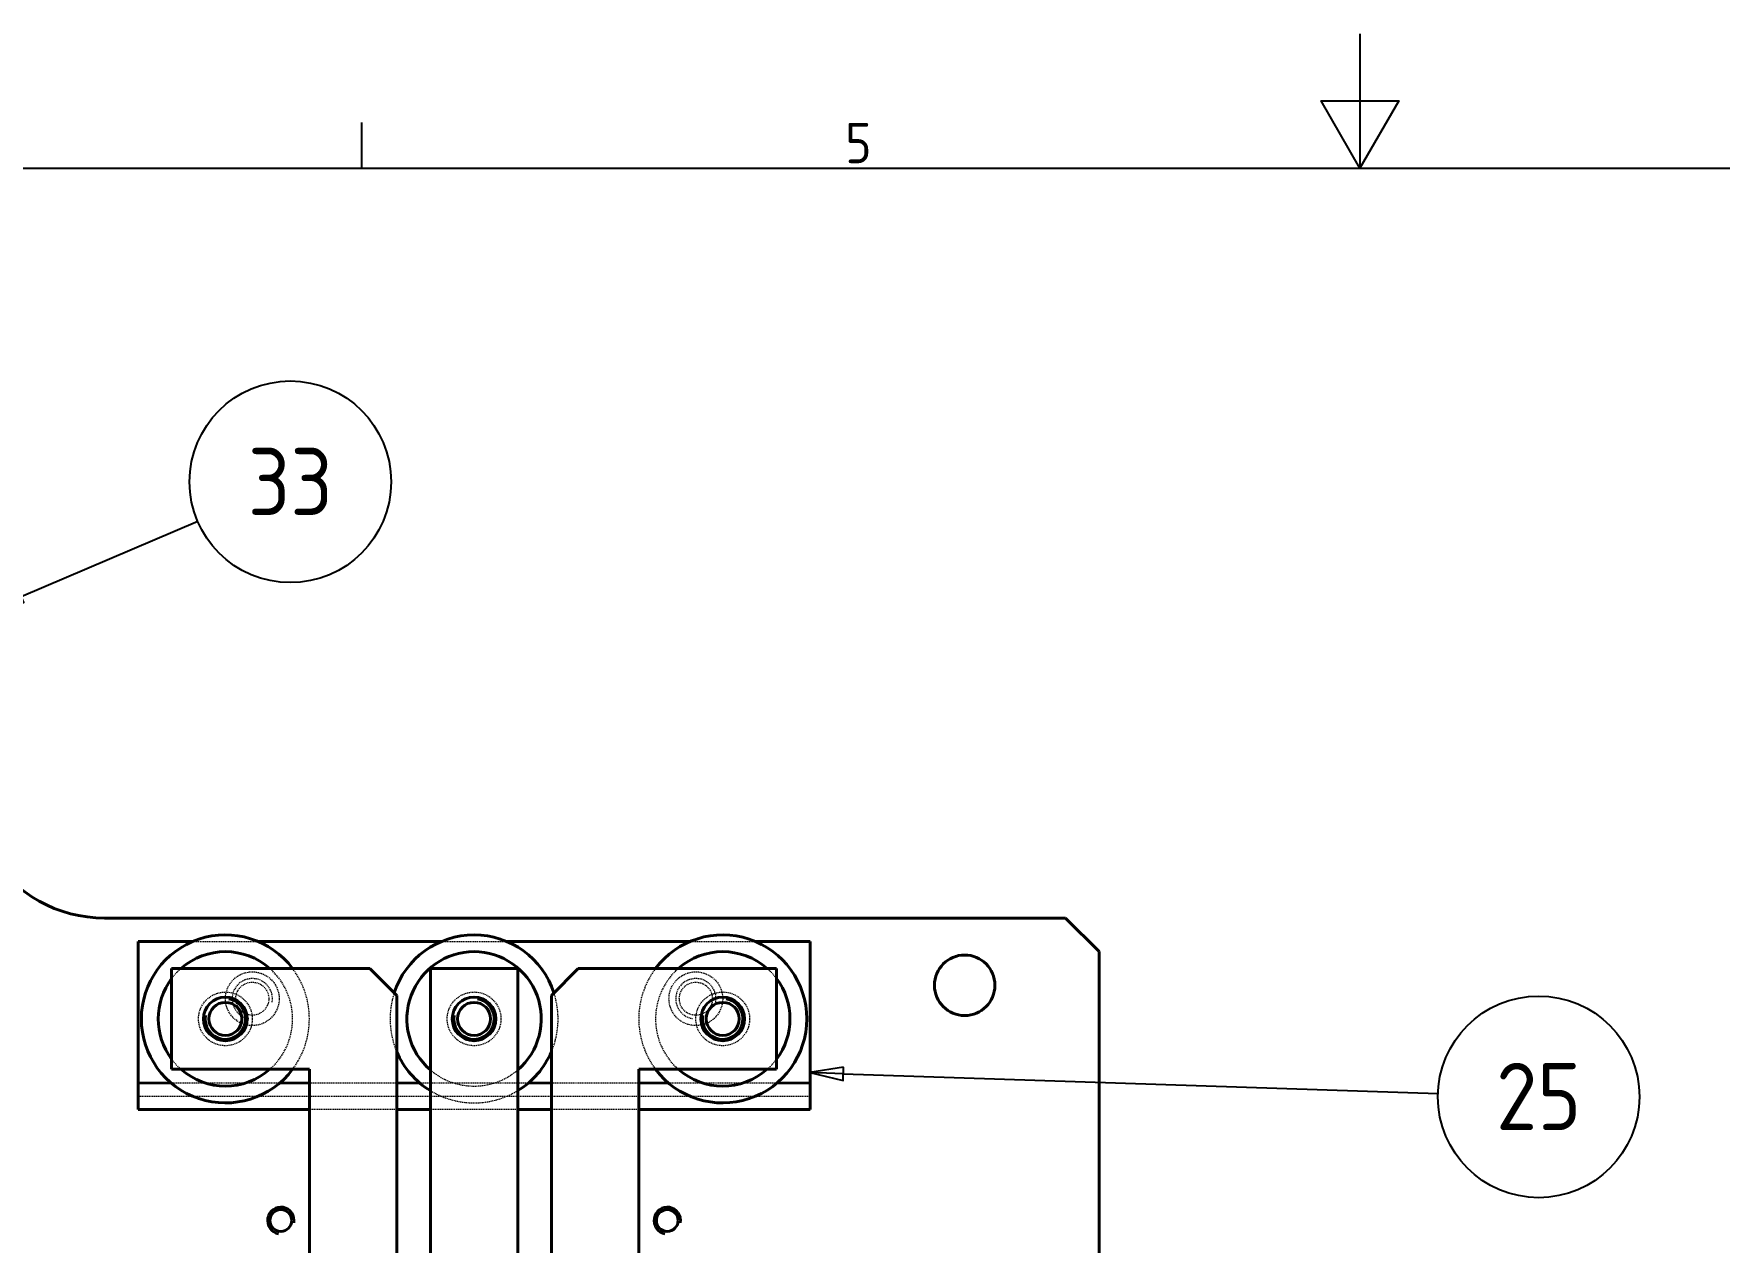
# Model space of a CAD drawing. Header units: inches. Extents: x 6934 to 18973, y 4254 to 7629.
# Drawn here: x 17050.8 to 17301.5, y 4920.2 to 5100 of the extents above; entities that cross this region are included whole.
import ezdxf

# ---------------------------------------------------------------- set-up
doc = ezdxf.new("R2010")
doc.units = ezdxf.units.IN
doc.header["$MEASUREMENT"] = 0
doc.linetypes.add('입력 정류부 ASSY$0$DASHED', pattern=[0.2067, 0.1654, -0.0413])
for name, color, linetype, lineweight, true_color in [('입력 정류부 ASSY$0$가려진 것(ISO)', 2, '입력 정류부 ASSY$0$DASHED', 18, 0xffff00), ('입력 정류부 ASSY$0$가려진 좁은 것(ISO)', 2, '입력 정류부 ASSY$0$DASHED', 18, 0xffff00), ('입력 정류부 ASSY$0$가시적인 것(ISO)', 3, 'Continuous', 40, 0x00ff00), ('입력 정류부 ASSY$0$가시적인 좁은 것(ISO)', 3, 'Continuous', 35, 0x00ff00), ('입력 정류부 ASSY$0$기호(ISO)', 5, 'Continuous', 25, 0x0000ff)]:
    doc.layers.add(name, color=color, linetype=linetype, lineweight=lineweight, true_color=true_color)
doc.layers.add('입력 정류부 ASSY$0$경계(ISO)', color=7, linetype='Continuous', lineweight=25)
doc.styles.add('입력 정류부 ASSY$0$문자 텍스트_PSTEK_POSCO', font='isocp.shx')
doc.styles.add('입력 정류부 ASSY$0$부품번호텍스트_PSTEK_POSCO', font='isocp.shx')

# ---------------------------------------------------------------- blocks, each defined once
blk = doc.blocks.new('입력 정류부 ASSY$0$경계 Default Border')
at = {"layer": '입력 정류부 ASSY$0$경계(ISO)'}
blk.add_line((222.75, 410), (222.75, 413.4), dxfattribs=at)
at = {"layer": '입력 정류부 ASSY$0$경계(ISO)', "flags": 128}
for points in [[(297, 420), (297, 410), (294.11, 415), (299.89, 415), (297, 410)], [(10, 10), (10, 410), (584, 410), (584, 10), (10, 10)]]:
    blk.add_lwpolyline(points, dxfattribs=at)
at = {"layer": '입력 정류부 ASSY$0$경계(ISO)', "color": 2, "true_color": 0xffff00, "insert": (258.71, 410.37), "char_height": 3, "attachment_point": 7, "style": '입력 정류부 ASSY$0$문자 텍스트_PSTEK_POSCO'}
blk.add_mtext('5', dxfattribs=at)
blk = doc.blocks.new('입력 정류부 ASSY$0$품번기호6')
at = {"layer": '입력 정류부 ASSY$0$기호(ISO)', "color": 7}
for p, q in [((258.59, 343.14), (256.07, 342.72)), ((258.57, 342.64), (256.07, 342.72)), ((256.07, 342.72), (258.56, 342.14)), ((258.56, 342.14), (258.59, 343.14)), ((258.57, 342.64), (302.82, 341.17))]:
    blk.add_line(p, q, dxfattribs=at)
at = {"layer": '입력 정류부 ASSY$0$기호(ISO)', "color": 7, "flags": 128}
blk.add_lwpolyline([(258.59, 343.14), (256.07, 342.72), (258.56, 342.14), (258.59, 343.14)], dxfattribs=at)
at = {"layer": '입력 정류부 ASSY$0$기호(ISO)'}
blk.add_circle((310.3, 340.92), 7.5, dxfattribs=at)
at = {"layer": '입력 정류부 ASSY$0$기호(ISO)', "color": 7}
blk.add_solid([(258.59, 343.14), (256.07, 342.72), (258.56, 342.14), (258.59, 343.14)], dxfattribs=at)
at = {"layer": '입력 정류부 ASSY$0$기호(ISO)', "color": 7, "insert": (310.3, 340.95), "char_height": 5, "attachment_point": 5, "style": '입력 정류부 ASSY$0$부품번호텍스트_PSTEK_POSCO'}
blk.add_mtext('25', dxfattribs=at)
blk = doc.blocks.new('입력 정류부 ASSY$0$품번기호8')
at = {"layer": '입력 정류부 ASSY$0$기호(ISO)', "color": 7}
for p, q in [((197.4, 378.15), (210.55, 383.74)), ((197.21, 378.61), (195.1, 377.17)), ((197.4, 378.15), (195.1, 377.17)), ((195.1, 377.17), (197.6, 377.69)), ((197.6, 377.69), (197.21, 378.61))]:
    blk.add_line(p, q, dxfattribs=at)
at = {"layer": '입력 정류부 ASSY$0$기호(ISO)', "color": 7, "flags": 128}
blk.add_lwpolyline([(197.21, 378.61), (195.1, 377.17), (197.6, 377.69), (197.21, 378.61)], dxfattribs=at)
at = {"layer": '입력 정류부 ASSY$0$기호(ISO)'}
blk.add_circle((217.43, 386.67), 7.5, dxfattribs=at)
at = {"layer": '입력 정류부 ASSY$0$기호(ISO)', "color": 7}
blk.add_solid([(197.21, 378.61), (195.1, 377.17), (197.6, 377.69), (197.21, 378.61)], dxfattribs=at)
at = {"layer": '입력 정류부 ASSY$0$기호(ISO)', "color": 7, "insert": (217.43, 386.69), "char_height": 5, "attachment_point": 5, "style": '입력 정류부 ASSY$0$부품번호텍스트_PSTEK_POSCO'}
blk.add_mtext('33', dxfattribs=at)
blk = doc.blocks.new('입력 정류부 ASSY')
at = {"layer": '입력 정류부 ASSY$0$가려진 것(ISO)'}
for p, q in [((420.31, 704.94), (430.1, 704.94)), ((457.31, 704.94), (467.1, 704.94)), ((494.31, 704.94), (504.1, 704.94)), ((412.2, 681.94), (512.2, 681.94)), ((450.7, 679.94), (437.7, 679.94)), ((468.7, 679.94), (455.7, 679.94)), ((486.7, 679.94), (473.7, 679.94))]:
    blk.add_line(p, q, dxfattribs=at)
for centre, radius in [((429.2, 696.44), 4), ((495.2, 696.44), 4), ((425.2, 693.44), 4), ((429.2, 696.44), 2.46), ((462.2, 693.44), 4), ((495.2, 696.44), 2.46), ((499.2, 693.44), 4)]:
    blk.add_circle(centre, radius, dxfattribs=at)
for centre, radius, start, end in [((425.2, 693.44), 10, 131.4096, 143.1301), ((425.2, 693.44), 10, 311.4096, 48.5904), ((425.2, 693.44), 12.5, 323.1301, 36.8699), ((499.2, 693.44), 12.5, 143.1301, 216.8699), ((499.2, 693.44), 10, 131.4096, 228.5904), ((499.2, 693.44), 10, 36.8699, 48.5904), ((429.2, 696.44), 3, 350, 260), ((462.2, 693.44), 12.5, 161.9073, 203.0739), ((462.2, 693.44), 12.5, 336.9261, 18.0927), ((495.2, 696.44), 3, 350, 260), ((425.2, 693.44), 10, 216.8699, 228.5904), ((499.2, 693.44), 10, 311.4096, 323.1301), ((462.2, 693.44), 10, 229.4584, 310.5416), ((462.2, 693.44), 12.5, 238.6677, 301.3323)]:
    blk.add_arc(centre, radius, start, end, dxfattribs=at)
at = {"layer": '입력 정류부 ASSY$0$가려진 좁은 것(ISO)'}
for p, q in [((417.08, 683.94), (433.33, 683.94)), ((437.7, 683.94), (450.7, 683.94)), ((454.08, 683.94), (470.33, 683.94)), ((473.7, 683.94), (486.7, 683.94)), ((491.08, 683.94), (507.33, 683.94))]:
    blk.add_line(p, q, dxfattribs=at)
at = {"layer": '입력 정류부 ASSY$0$가시적인 것(ISO)'}
for p, q in [((407.2, 708.44), (550.2, 708.44)), ((550.2, 708.44), (555.2, 703.44)), ((412.2, 683.94), (412.2, 704.94)), ((412.2, 704.94), (420.31, 704.94)), ((430.1, 704.94), (457.31, 704.94)), ((467.1, 704.94), (494.31, 704.94)), ((504.1, 704.94), (512.2, 704.94)), ((512.2, 704.94), (512.2, 683.94)), ((555.2, 703.44), (555.2, 233.44)), ((417.2, 685.94), (417.2, 700.94)), ((417.2, 700.94), (446.7, 700.94)), ((446.7, 700.94), (450.7, 696.94)), ((455.7, 648.94), (455.7, 700.94)), ((455.7, 700.94), (468.7, 700.94)), ((468.7, 700.94), (468.7, 648.94)), ((477.7, 700.94), (473.7, 696.94)), ((507.2, 700.94), (477.7, 700.94)), ((507.2, 685.94), (507.2, 700.94)), ((450.7, 696.94), (450.7, 648.94)), ((473.7, 696.94), (473.7, 648.94)), ((437.7, 685.94), (417.2, 685.94)), ((437.7, 648.94), (437.7, 685.94)), ((486.7, 685.94), (507.2, 685.94)), ((486.7, 648.94), (486.7, 685.94)), ((412.2, 683.94), (412.2, 679.94)), ((512.2, 679.94), (512.2, 683.94)), ((437.7, 679.94), (412.2, 679.94)), ((455.7, 679.94), (450.7, 679.94)), ((473.7, 679.94), (468.7, 679.94)), ((512.2, 679.94), (486.7, 679.94))]:
    blk.add_line(p, q, dxfattribs=at)
for centre, radius in [((535.2, 698.44), 4.5), ((425.2, 693.44), 3.25), ((425.2, 693.44), 2.46), ((462.2, 693.44), 3.25), ((462.2, 693.44), 2.46), ((499.2, 693.44), 3.25), ((499.2, 693.44), 2.46), ((433.45, 663.44), 1.62), ((490.95, 663.44), 1.62)]:
    blk.add_circle(centre, radius, dxfattribs=at)
for centre, radius, start, end in [((407.2, 728.44), 20, 211.7883, 270), ((425.2, 693.44), 12.5, 36.8699, 323.1301), ((462.2, 693.44), 12.5, 18.0927, 161.9073), ((499.2, 693.44), 12.5, 216.8699, 143.1301), ((425.2, 693.44), 10, 48.5904, 131.4096), ((462.2, 693.44), 10, 310.5416, 229.4584), ((499.2, 693.44), 10, 48.5904, 131.4096), ((425.2, 693.44), 10, 143.1301, 216.8699), ((499.2, 693.44), 10, 323.1301, 36.8699), ((462.2, 693.44), 12.5, 203.0739, 238.6677), ((462.2, 693.44), 12.5, 301.3323, 336.9261), ((425.2, 693.44), 10, 228.5904, 311.4096), ((499.2, 693.44), 10, 228.5904, 311.4096)]:
    blk.add_arc(centre, radius, start, end, dxfattribs=at)
at = {"layer": '입력 정류부 ASSY$0$가시적인 좁은 것(ISO)'}
for p, q in [((412.2, 683.94), (417.08, 683.94)), ((433.33, 683.94), (437.7, 683.94)), ((450.7, 683.94), (454.08, 683.94)), ((470.33, 683.94), (473.7, 683.94)), ((486.7, 683.94), (491.08, 683.94)), ((507.33, 683.94), (512.2, 683.94))]:
    blk.add_line(p, q, dxfattribs=at)
for centre, radius, start, end in [((425.2, 693.44), 3, 170, 80), ((462.2, 693.44), 3, 170, 80), ((499.2, 693.44), 3, 170, 80), ((433.45, 663.44), 2, 350, 260), ((490.95, 663.44), 2, 350, 260)]:
    blk.add_arc(centre, radius, start, end, dxfattribs=at)
at = {"xscale": 2, "yscale": 2, "zscale": 2}
blk.add_blockref('입력 정류부 ASSY$0$경계 Default Border', (0, 0), dxfattribs=at)
at = {"layer": '입력 정류부 ASSY$0$기호(ISO)', "xscale": 2, "yscale": 2, "zscale": 2}
for name in ['입력 정류부 ASSY$0$품번기호8', '입력 정류부 ASSY$0$품번기호6']:
    blk.add_blockref(name, (0, 0), dxfattribs=at)

msp = doc.modelspace()

# ---------------------------------------------------------------- block references
msp.add_blockref('입력 정류부 ASSY', (16654.075, 4260.012))

doc.saveas('drawing.dxf')
